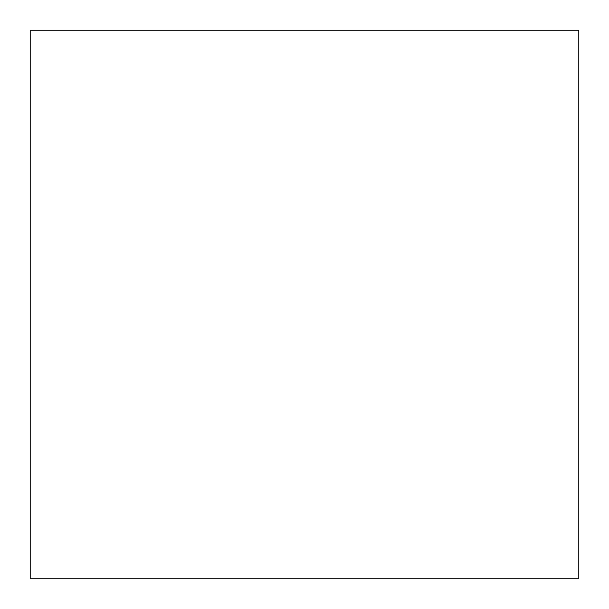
<?xml version="1.0" encoding="UTF-8"?>
<svg xmlns="http://www.w3.org/2000/svg" width="609" height="609" viewBox="0 0 609 609"><rect width="100%" height="100%" fill="white"/><g stroke="black" fill="none" stroke-linecap="round" stroke-linejoin="round"><path stroke-width="0.91" d="M578.55 30.45L30.45 30.45L30.45 578.55L578.55 578.55L578.55 30.45"/></g></svg>
